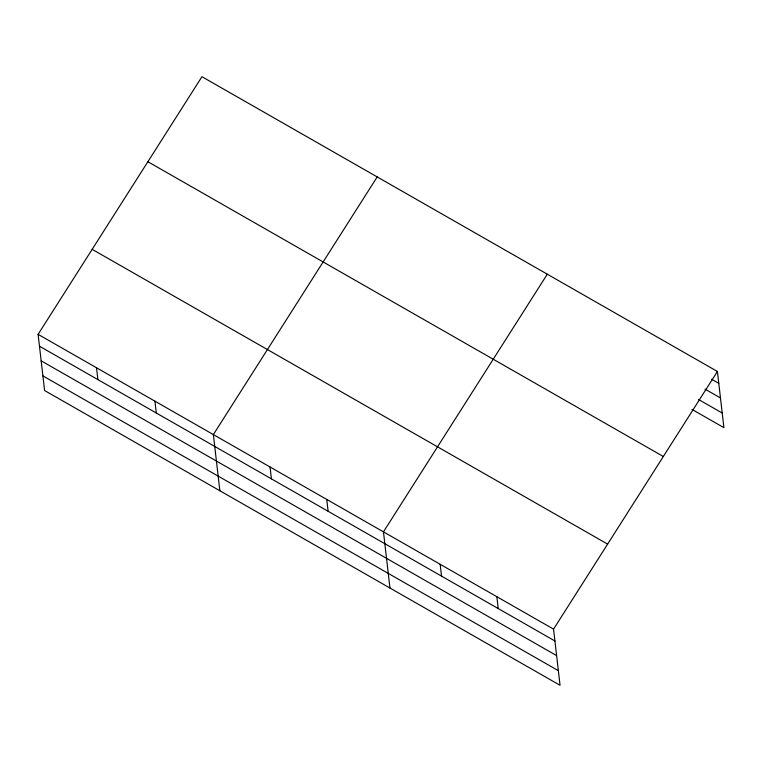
<?xml version="1.0" encoding="UTF-8"?>
<svg xmlns="http://www.w3.org/2000/svg" width="762" height="762" viewBox="0 0 762 762"><rect width="100%" height="100%" fill="white"/><g stroke="black" fill="none" stroke-linecap="round" stroke-linejoin="round"><path stroke-width="1.14" d="M717.404 371.475L553.555 629.136L560.051 685.295L44.596 390.525L38.1 334.356L201.949 76.705L717.404 371.475L723.9 427.644L691.944 409.365M377.2 176.927L213.36 434.588L219.856 490.747M547.297 274.206L383.457 531.866L389.953 588.026M711.556 379.2L718.776 383.324M705.002 389.106L720.461 397.945M698.497 399.459L722.205 413.014M147.876 161.725L663.331 456.505M92.173 249.336L607.628 544.116M38.1 334.356L553.555 629.136M39.472 346.205L554.927 640.985M41.167 360.826L556.622 655.606M42.91 375.895L558.365 670.674M496.853 596.713L498.224 608.552M440.16 564.29L441.531 576.129M326.755 499.434L328.127 511.283M270.053 467.011L271.424 478.85M154.934 401.174L156.305 413.023M96.517 367.77L97.888 379.609"/></g></svg>
